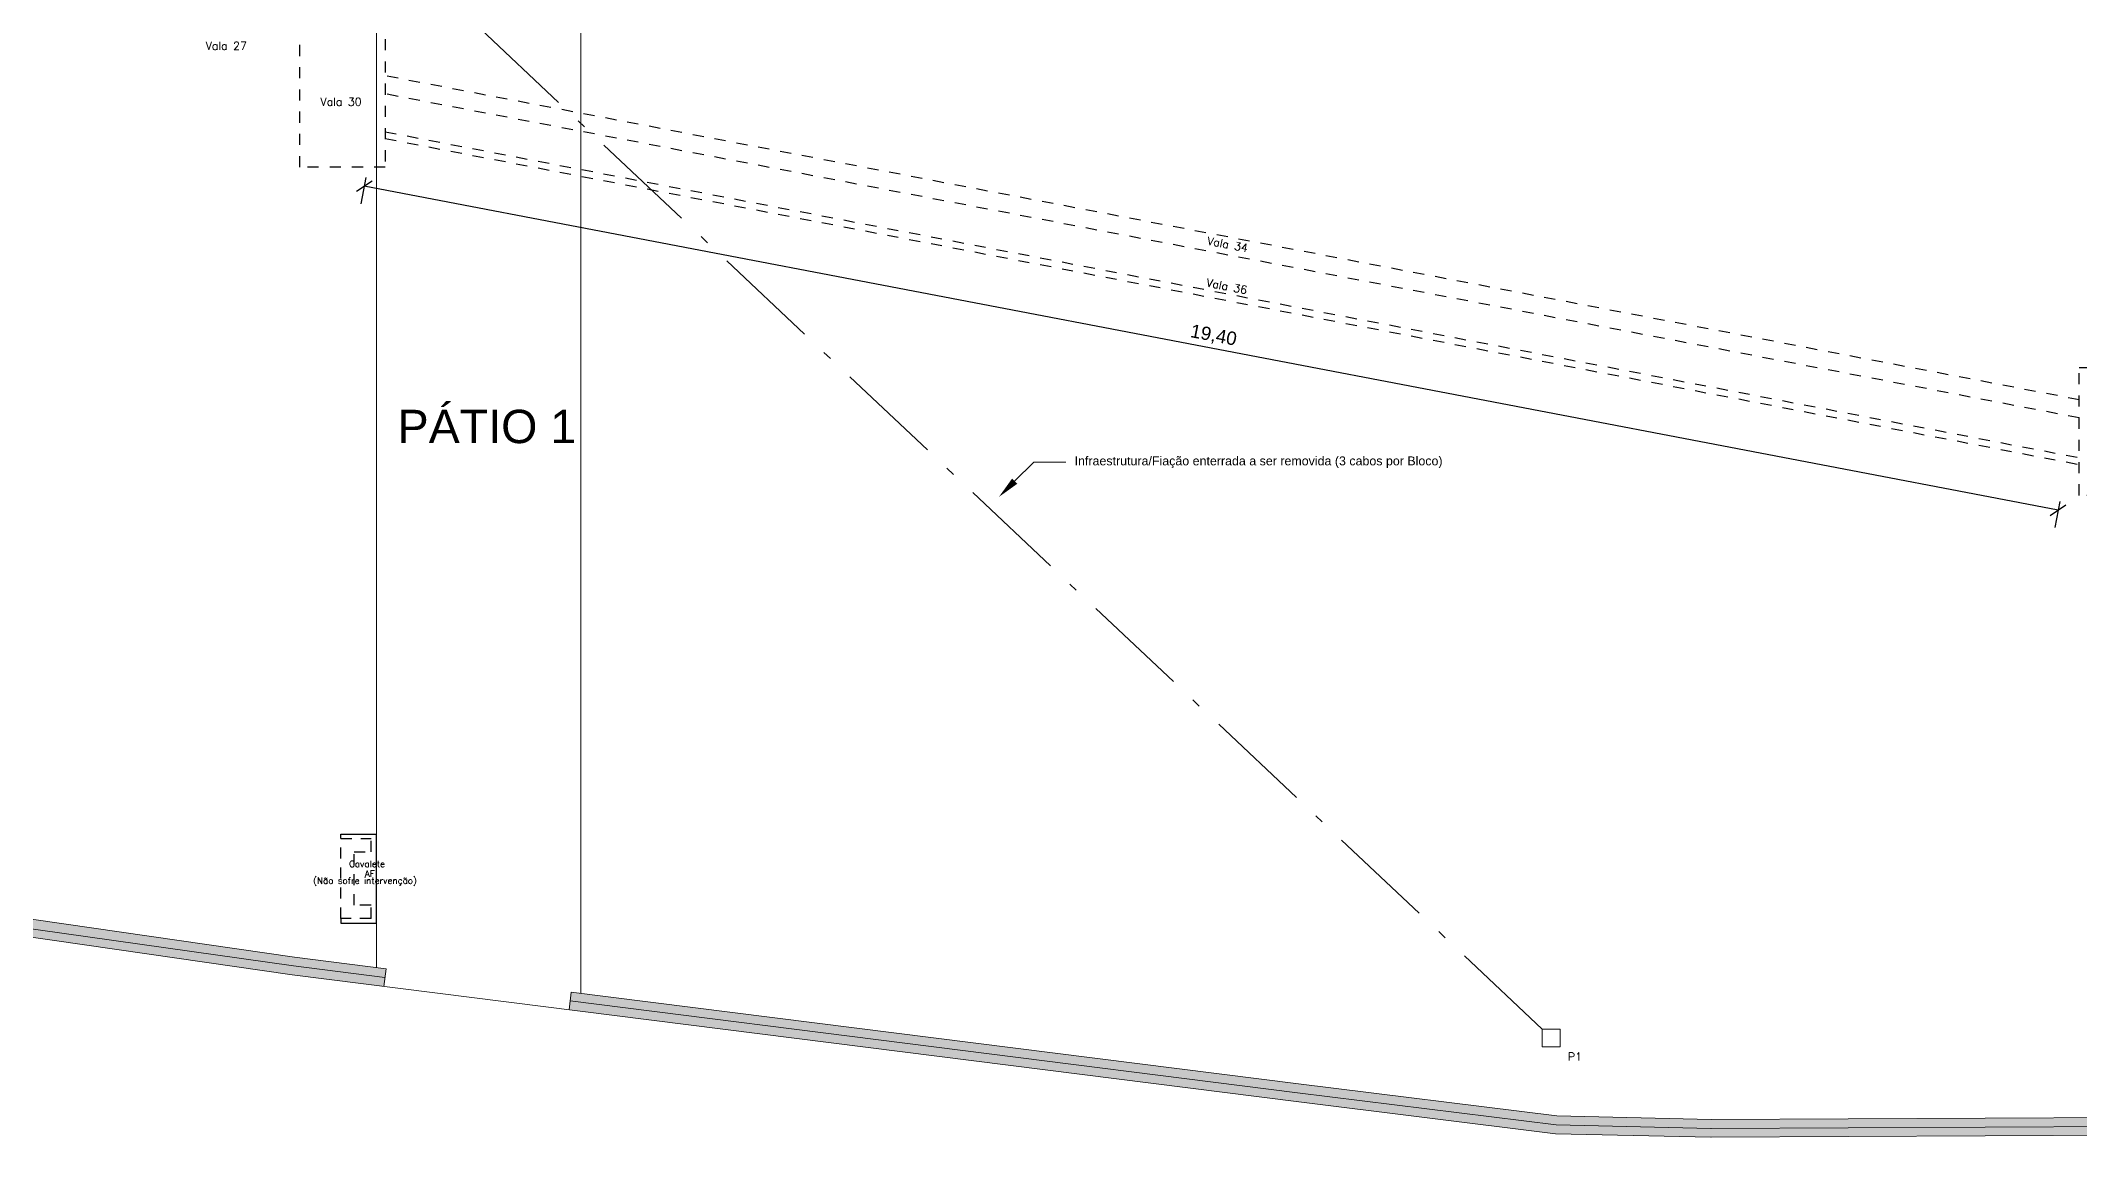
# Model space of a CAD drawing. Extents: x 0 to 11638, y -6007 to 0.
# Drawn here: x 10327.9 to 10350.82, y -5600.09 to -5587.75 of the extents above; entities that cross this region are included whole.
import ezdxf
from ezdxf import colors
from ezdxf.entities.mleader import LeaderData, LeaderLine
from ezdxf.math import Vec2, Vec3

# ---------------------------------------------------------------- set-up
doc = ezdxf.new("R2010")
doc.units = 0
for name, pattern in [('ACAD_ISO10W100', [18, 12, -3, 0, -3]), ('DASHED', [0.25, 0.125, -0.125]), ('HIDDEN2', [0.1875, 0.125, -0.0625])]:
    doc.linetypes.add(name, pattern=pattern)
doc.layers.get('Defpoints').update_dxf_attribs({"linetype": 'CONTINUOUS'})
for name, color, linetype, lineweight in [('ARQ - Alvenaria Média-Baixa', 252, 'CONTINUOUS', 20), ('ARQ - Esquadrias', 1, 'CONTINUOUS', 9), ('ARQ - Grades', 1, 'CONTINUOUS', 15), ('ARQ - Guias Calçadas Sarjetas', 254, 'CONTINUOUS', 20), ('ARQ - Textos', 4, 'CONTINUOUS', 5), ('Elétrica', 30, 'CONTINUOUS', 20), ('Hidrossanitário - Água Fria', 5, 'CONTINUOUS', 5)]:
    doc.layers.add(name, color=color, linetype=linetype, lineweight=lineweight)
doc.layers.add('ARQ - Cotas', color=1, linetype='CONTINUOUS')
doc.layers.add('ARQ - Desnível Terreno', color=14, linetype='CONTINUOUS')
doc.styles.add('ROMANS', font='romans.shx', dxfattribs={"height": 0.3})
doc.styles.get("Standard").update_dxf_attribs({"font": 'arial.ttf', "height": 0.15})
doc.dimstyles.get("Standard").update_dxf_attribs({"dimtxt": 0.1, "dimasz": 0.15, "dimexe": 0.2, "dimexo": 0.2, "dimgap": 0.05, "dimtad": 1, "dimzin": 0, "dimtxsty": 'STANDARD', "dimblk": 'OBLIQUE', "dimcen": 0.5, "dimclrd": 256, "dimclre": 256, "dimclrt": 256, "dimadec": 0, "dimazin": 0, "dimtfac": 1, "dimtmove": 0, "dimatfit": 3, "dimfxl": 0.1, "dimfxlon": 1, "dimtfillclr": 256, "dimtolj": 1, "dimtzin": 0, "dimlwd": -1, "dimarcsym": 0})

# ---------------------------------------------------------------- blocks, each defined once
blk = doc.blocks.new('_Oblique')
at = {"layer": 'ARQ - Esquadrias', "color": 0, "lineweight": -2}
blk.add_line((-0.5, -0.5), (0.5, 0.5), dxfattribs=at)
blk = doc.blocks.new('*D912')
at = {"layer": 'ARQ - Cotas', "lineweight": -2, "transparency": 16777216}
for p, q in [((10331.55480980384, -5589.292901712259), (10331.49845112276, -5589.587560326704)), ((10350.6045679345, -5592.936505498141), (10350.54820925342, -5593.231164112587))]:
    blk.add_line(p, q, dxfattribs=at)
at = {"layer": 'ARQ - Cotas', "transparency": 16777216}
blk.add_line((10350.58578170747, -5593.034725036289), (10331.53602357682, -5589.391121250407), dxfattribs=at)
at = {"layer": 'Defpoints', "color": 0, "lineweight": -2, "transparency": 16777216}
for p in [(10331.77362859585, -5588.148857159897), (10331.53602357682, -5589.391121250407), (10350.82338672651, -5591.79246094578)]:
    blk.add_point(p, dxfattribs=at)
at = {"layer": 'ARQ - Cotas', "transparency": 16777216, "xscale": 0.15, "yscale": 0.15, "zscale": 0.15}
for p, rotation in [((10331.53602357682, -5589.391121250407), 169.1719450509305), ((10350.58578170747, -5593.034725036289), 349.1719450509306)]:
    blk.add_blockref('_Oblique', p, dxfattribs=dict(at, rotation=rotation))
at = {"layer": 'ARQ - Cotas', "lineweight": -2, "transparency": 16777216, "insert": (10341.08723027068, -5591.075275093467), "char_height": 0.15, "attachment_point": 5, "rotation": 349.17194505093056}
blk.add_mtext('\\A1;19,40', dxfattribs=at)

msp = doc.modelspace()

# ---------------------------------------------------------------- hatches: boundary and pattern name
at = {"layer": 'ARQ - Alvenaria Média-Baixa', "lineweight": -2}
h = msp.add_hatch(color=256, dxfattribs=at)
h.dxf.hatch_style = 1
h.paths.add_polyline_path([(10329.11748642083, -5597.827158284326), (10327.19430289343, -5597.54982224454), (10324.62440945492, -5597.206570442732), (10316.50694034616, -5595.673412579467), (10316.48836002458, -5595.771671279436), (10324.60828465686, -5597.305292920899), (10327.28072076974, -5597.674098833866), (10330.73924445587, -5598.161817846563), (10331.76937438709, -5598.291939007776), (10331.78190633469, -5598.192727363856), (10330.75264355298, -5598.062715736886)])
h.paths.add_polyline_path([(10327.28072076974, -5597.674098833866), (10324.60828465686, -5597.305292920899), (10316.48836002458, -5595.771671279436), (10316.47011267079, -5595.868169138864), (10324.59253024153, -5597.40408535378), (10327.16750438924, -5597.749562063285), (10327.29460673675, -5597.76815825538), (10329.09068791669, -5598.026898103078), (10330.7256322499, -5598.260893037335), (10331.7568424395, -5598.391150651699), (10331.76937438709, -5598.291939007776), (10330.73924445587, -5598.161817846563)])
h = msp.add_hatch(color=256, dxfattribs=at)
h.dxf.hatch_style = 1
h.paths.add_polyline_path([(10333.85281890944, -5598.555109907245), (10333.84028696184, -5598.654321551169), (10342.01797036212, -5599.687288003093), (10344.93342997451, -5600.049249237255), (10346.68141382217, -5600.088646874083), (10363.51662554116, -5600.007071238341), (10363.51614295777, -5599.907254729646), (10346.68229798334, -5599.988641405225), (10344.94073556655, -5599.949388500399), (10342.03039667329, -5599.588063015676)])
h.paths.add_polyline_path([(10333.86535085703, -5598.455898263324), (10333.85281890944, -5598.555109907245), (10342.03039667329, -5599.588063015676), (10344.94073556655, -5599.949388500399), (10346.68229798334, -5599.988641405225), (10363.51614295778, -5599.907254729646), (10363.51565949292, -5599.80725589827), (10346.68318307563, -5599.888635957353), (10344.94804115859, -5599.849527763542), (10342.04282298446, -5599.488838028259)])

# ---------------------------------------------------------------- linework, layer by layer
for p, q in [((10331.27362859586, -5596.729050229853), (10331.27362859586, -5596.679050229852)), ((10331.27362859586, -5596.679050229852), (10331.67362859586, -5596.679050229852)), ((10331.67362859586, -5597.679050229852), (10331.67362859586, -5596.679050229852)), ((10331.27362859586, -5597.629050229852), (10331.27362859586, -5597.679050229852)), ((10331.27362859586, -5597.679050229852), (10331.67362859586, -5597.679050229852))]:
    msp.add_line(p, q, dxfattribs=at)
at = {"layer": 'ARQ - Alvenaria Média-Baixa', "linetype": 'HIDDEN2', "lineweight": -2}
for p, q in [((10331.27362859586, -5597.629050229852), (10331.27362859586, -5596.729050229853)), ((10331.27362859586, -5596.729050229853), (10331.61362859586, -5596.729050229853)), ((10331.61362859586, -5596.879050229852), (10331.61362859586, -5596.729050229853)), ((10331.42362859586, -5597.479050229853), (10331.42362859586, -5596.879050229852)), ((10331.42362859586, -5596.879050229852), (10331.61362859586, -5596.879050229852)), ((10331.61362859586, -5597.479050229853), (10331.42362859586, -5597.479050229851)), ((10331.61362859586, -5597.629050229852), (10331.61362859586, -5597.479050229853)), ((10331.61362859586, -5597.629050229852), (10331.27362859586, -5597.629050229852))]:
    msp.add_line(p, q, dxfattribs=at)
at = {"layer": 'ARQ - Alvenaria Média-Baixa'}
for p, q in [((10331.78190633469, -5598.192727363856), (10331.7568424395, -5598.3911506517)), ((10333.86535085703, -5598.455898263326), (10333.84028696184, -5598.65432155117)), ((10359.33804563723, -5599.827453429138), (10346.68318307563, -5599.888635957353)), ((10359.33901168547, -5600.027268769209), (10346.68318307563, -5600.088638294775))]:
    msp.add_line(p, q, dxfattribs=at)
for points in [[(10327.19430289343, -5597.54982224454), (10329.11748642083, -5597.827158284326)], [(10327.29460673675, -5597.76815825538), (10329.09068791669, -5598.026898103078)], [(10329.11748642083, -5597.827158284326), (10330.75264355298, -5598.062715736886), (10331.78190633469, -5598.192727363856)], [(10329.09068791669, -5598.026898103078), (10330.7256322499, -5598.260893037335), (10342.01797036212, -5599.687288003093), (10344.93342997451, -5600.049249237255), (10346.67867643976, -5600.088585176489)], [(10333.86535085703, -5598.455898263324), (10342.04282298446, -5599.488838028259), (10344.94804115859, -5599.849527763542), (10346.68318307563, -5599.888635957353)]]:
    msp.add_lwpolyline(points, dxfattribs=at)
at = {"layer": 'ARQ - Desnível Terreno', "linetype": 'DASHED', "lineweight": -2}
for p, q in [((10330.81362859586, -5589.176241707416), (10330.81362859586, -5587.736241707417)), ((10331.77362859585, -5587.736241707413), (10331.77362859585, -5589.176241707416)), ((10350.82338672651, -5591.79246094578), (10331.77362859585, -5588.148857159898)), ((10350.82338672651, -5591.996086419663), (10331.77362859585, -5588.352482633785)), ((10331.77362859585, -5588.777302202415), (10350.82338672651, -5592.44417141658)), ((10331.77362859585, -5588.853679015787), (10350.82338672651, -5592.520548229958)), ((10331.77362859585, -5589.176241707422), (10330.81362859586, -5589.176241707422)), ((10350.82338672651, -5592.868175546205), (10350.82338672651, -5591.428175546204)), ((10350.82338672651, -5591.428175546204), (10351.78338672651, -5591.428175546201)), ((10351.7833867265, -5592.868175546209), (10350.82338672651, -5592.868175546209))]:
    msp.add_line(p, q, dxfattribs=at)
at = {"layer": 'ARQ - Grades'}
msp.add_line((10359.33906006169, -5599.927449693479), (10346.68366654049, -5599.988634788655), dxfattribs=at)
for points in [[(10327.28072076974, -5597.674098833866), (10330.73924445587, -5598.161817846563), (10331.7693743871, -5598.291939007776)], [(10333.85281890944, -5598.555109907245), (10342.03039667329, -5599.588063015676), (10344.94073556655, -5599.949388500399), (10346.68092975769, -5599.988610566921)]]:
    msp.add_lwpolyline(points, dxfattribs=at)
at = {"layer": 'ARQ - Guias Calçadas Sarjetas', "ltscale": 0.01, "transparency": 33554684}
for p, q in [((10331.67362859586, -5586.536241707434), (10331.67362859586, -5598.179050229852)), ((10333.97362859586, -5586.536241707434), (10333.97362859586, -5598.469575397328))]:
    msp.add_line(p, q, dxfattribs=at)
at = {"layer": 'Elétrica', "linetype": 'ACAD_ISO10W100', "lineweight": -2, "ltscale": 0.1}
msp.add_line((10344.78441677158, -5598.872610226574), (10331.69443316985, -5586.536241707436), dxfattribs=at)
at = {"layer": 'Elétrica', "linetype": 'ByBlock'}
for p, q in [((10344.98441677158, -5598.872610226574), (10344.78441677158, -5598.872610226574)), ((10344.78441677158, -5598.872610226574), (10344.78441677158, -5599.072610226574)), ((10344.98441677158, -5599.072610226574), (10344.98441677158, -5598.872610226574)), ((10344.78441677158, -5599.072610226574), (10344.98441677158, -5599.072610226574))]:
    msp.add_line(p, q, dxfattribs=at)

# ---------------------------------------------------------------- texts
at = {"layer": 'ARQ - Desnível Terreno', "linetype": 'ByBlock', "char_height": 0.09, "attachment_point": 1, "style": 'ROMANS'}
for s, insert in [('Vala 27', (10329.75370945773, -5587.765816014679)), ('Vala 30', (10331.04427241251, -5588.395202859637))]:
    msp.add_mtext_dynamic_manual_height_columns(s, width=1.972062006687701, gutter_width=18, heights=[0], dxfattribs=dict(at, insert=insert))
at = {"layer": 'ARQ - Desnível Terreno', "linetype": 'ByBlock', "char_height": 0.09, "attachment_point": 1, "rotation": 349.171945050906, "style": 'ROMANS'}
for s, insert in [('Vala 34', (10341.02791512442, -5589.957043891903)), ('Vala 36', (10341.01823785205, -5590.428541579647))]:
    msp.add_mtext_dynamic_manual_height_columns(s, width=1.972062006687701, gutter_width=18, heights=[0], dxfattribs=dict(at, insert=insert))
at = {"layer": 'ARQ - Textos', "linetype": 'Continuous', "insert": (10331.91198502386, -5591.905143546611), "char_height": 0.375, "attachment_point": 1}
msp.add_mtext_dynamic_manual_height_columns('PÁTIO 1', width=20.35412272570829, gutter_width=5.022683610077365, heights=[0], dxfattribs=at)
at = {"layer": 'Elétrica', "linetype": 'ByBlock', "insert": (10345.07229194624, -5599.136851522615), "char_height": 0.09, "attachment_point": 1, "style": 'ROMANS'}
msp.add_mtext_dynamic_manual_height_columns('P1', width=2.114720917523663, gutter_width=18, heights=[0], dxfattribs=at)
at = {"layer": 'Hidrossanitário - Água Fria', "linetype": 'ByBlock', "char_height": 0.072, "attachment_point": 1, "style": 'ROMANS'}
for s, insert in [('Cavalete', (10331.36636787995, -5596.977640611578)), ('AF', (10331.54303407938, -5597.088912304503)), ('(Não sofre intervenção)', (10330.96190125453, -5597.164914151367))]:
    msp.add_mtext_dynamic_manual_height_columns(s, width=1.577649605350161, gutter_width=14.4, heights=[0], dxfattribs=dict(at, insert=insert))

# ---------------------------------------------------------------- dimensions: what is measured, and where the dimension line sits
at = {"layer": 'ARQ - Cotas', "lineweight": -2}
dim = msp.add_aligned_dim(p1=(10350.82338672651, -5591.79246094578), p2=(10331.77362859585, -5588.148857159898), distance=1.2647830705841003, dimstyle='STANDARD', dxfattribs=at)
dim.commit()
dim.dimension.update_dxf_attribs({"geometry": '*D912', "text_midpoint": (10341.08723027068, -5591.075275093467)})

# ---------------------------------------------------------------- leaders
at = {"layer": 'Elétrica', "linetype": 'ByBlock'}
ml = msp.add_multileader_mtext('Standard', dxfattribs=at)
ml.set_content('Infraestrutura/Fiação enterrada a ser removida (3 cabos por Bloco)', color=256, style='STANDARD')
ml.set_leader_properties(color=256, linetype='BYLAYER', lineweight=-1)
ml.build(insert=Vec2(0, 0))
ml.multileader.update_dxf_attribs({"text_right_attachment_type": 6, "dogleg_length": 0.36, "arrow_head_size": 0.25})
ctx = ml.context
ctx.base_point, ctx.char_height, ctx.arrow_head_size, ctx.landing_gap_size, ctx.plane_origin, ctx.plane_x_axis, ctx.plane_y_axis = Vec3(10339.42520284873, -5592.494554005185), 0.1, 0.25, 0.1, Vec3(10338.67414117507, -5592.885615678839), Vec3(1, 2e-16), Vec3(-2e-16, 1)
ctx.right_attachment = 6
notes = []
notes.append((ctx, [(0, (1, 1, 0), (10339.06520284872, -5592.494554005185), (1, 2e-16), 0.36, [(0, [(10338.67414117507, -5592.885615678839)], 0, [])])]))
ctx.mtext.insert, ctx.mtext.text_direction, ctx.mtext.rotation, ctx.mtext.flow_direction = Vec3(10339.52520284873, -5592.429854141609), Vec3(1, 2e-16), 2e-16, 5
for ctx, leaders in notes:
    for number, flags, end, landing, length, lines in leaders:
        leader = LeaderData()
        leader.index, (leader.has_last_leader_line, leader.has_dogleg_vector, leader.attachment_direction) = number, flags
        leader.last_leader_point, leader.dogleg_vector, leader.dogleg_length = Vec3(end), Vec3(landing), length
        for number, points, colour, breaks in lines:
            line = LeaderLine()
            line.index, line.vertices, line.color, line.breaks = number, Vec3.list(points), colors.encode_raw_color(colour), breaks
            leader.lines.append(line)
        ctx.leaders.append(leader)

doc.saveas('drawing.dxf')
